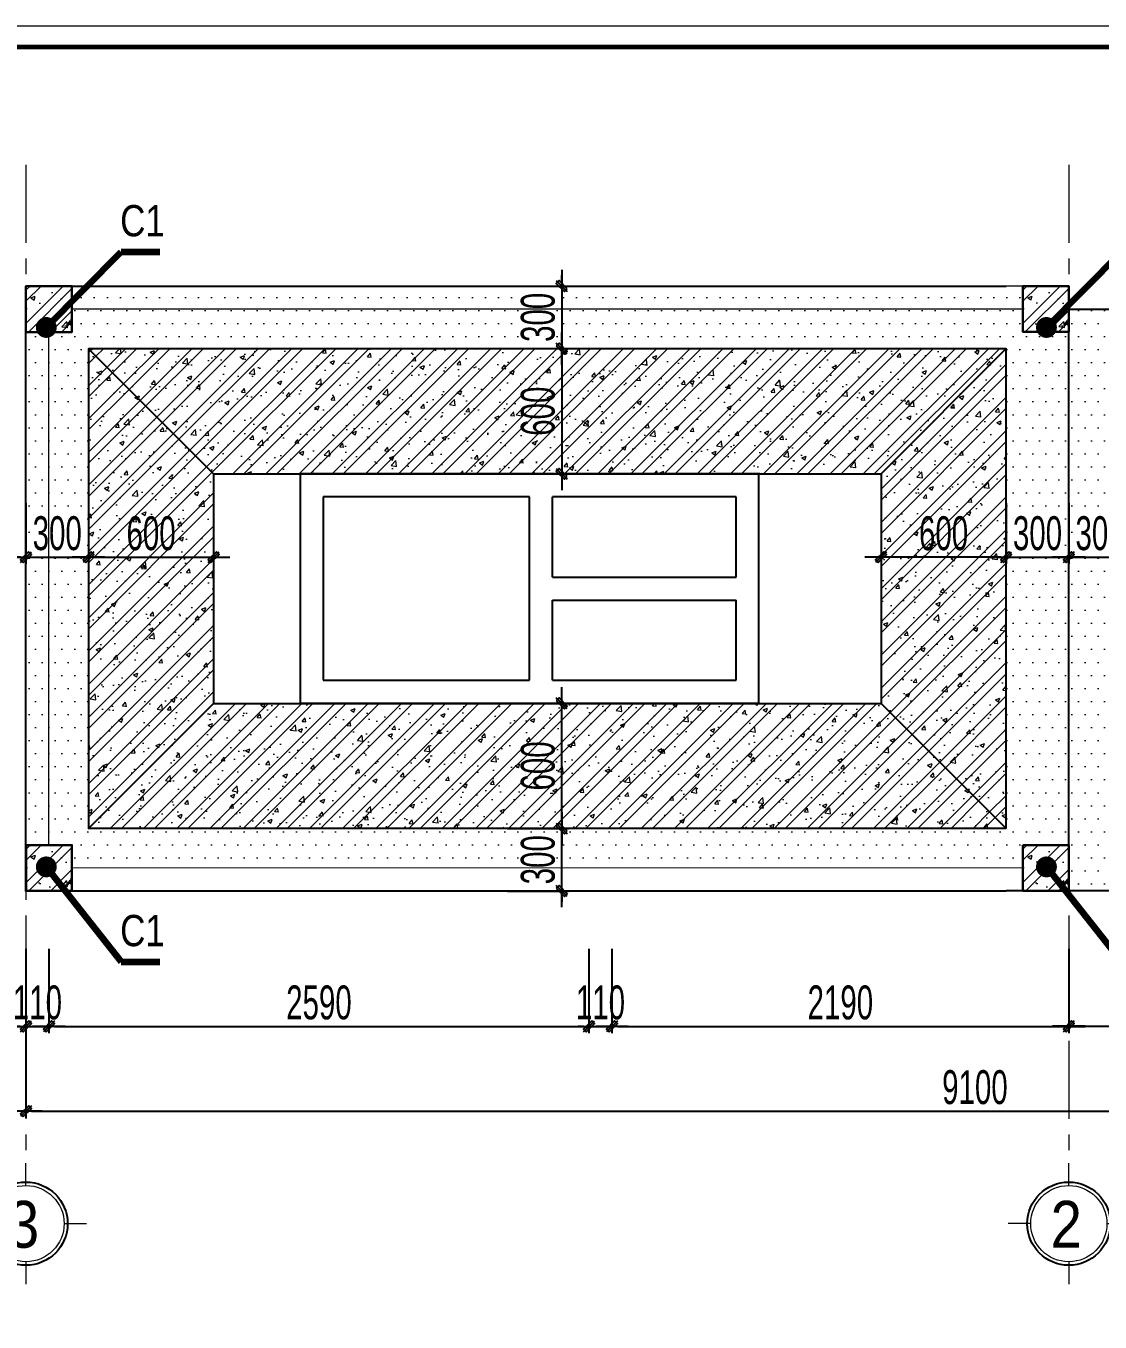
# Model space of a CAD drawing. Header units: millimetres. Extents: x 596422 to 1674380, y -367470 to 58862.
# Drawn here: x 982141 to 987291, y -45851 to -39636 of the extents above; entities that cross this region are included whole.
import ezdxf
from ezdxf.enums import TextEntityAlignment as Align

# ---------------------------------------------------------------- set-up
doc = ezdxf.new("R2010")
doc.units = ezdxf.units.MM
doc.header["$LTSCALE"] = 600
doc.header["$MEASUREMENT"] = 0
doc.linetypes.add('CENTER', pattern=[2, 1.25, -0.25, 0.25, -0.25])
doc.layers.get('0').update_dxf_attribs({"lineweight": 0})
doc.layers.get('Defpoints').update_dxf_attribs({"lineweight": 0})
for name, color, linetype, lineweight in [('EG Dim', 8, 'Continuous', 18), ('ISO', 33, 'Continuous', 15), ('LC Dim', 8, 'Continuous', 18), ('LC Hatch', 252, 'Continuous', 9), ('LC ISO', 153, 'Continuous', 13), ('LC Net dam 1', 30, 'Continuous', 30), ('LC Net thay', 7, 'Continuous', 25), ('LC Text1', 3, 'Continuous', 20), ('LC Text2', 7, 'Continuous', 25), ('truc', 76, 'CENTER', 9)]:
    doc.layers.add(name, color=color, linetype=linetype, lineweight=lineweight)
doc.layers.add('Khungten_LCDI', color=7, linetype='Continuous')
doc.layers.add('Kichthuoc', color=9, linetype='Continuous')
doc.styles.add('HOATBIF', font='hoatbif.shx', dxfattribs={"width": 0.65})
doc.styles.add('Khungten', font='VHAVAN.TTF', dxfattribs={"width": 0.9, "height": 5000})
doc.styles.add('LC 1', font='VHAVANB.TTF')
doc.styles.add('T2', font='VHARIAL.TTF', dxfattribs={"width": 0.8})
doc.styles.add('Title', font='VHAVAN.TTF', dxfattribs={"width": 0.8})
doc.dimstyles.new('1-100', dxfattribs={"dimscale": 300, "dimtxt": 1.2, "dimasz": 0.25, "dimexe": 0.5, "dimexo": 0, "dimgap": 0.3, "dimtad": 1, "dimdec": 0, "dimzin": 0, "dimdsep": 46, "dimtxsty": 'HOATBIF', "dimblk1": 'DOT', "dimblk2": 'DOT', "dimsah": 1, "dimcen": -1, "dimdle": 1, "dimclrd": 256, "dimclre": 256, "dimclrt": 4, "dimadec": 3, "dimazin": 2, "dimtfac": 0.333333, "dimtdec": 0, "dimtix": 1, "dimtmove": 2, "dimatfit": 3, "dimldrblk": 'DOT', "dimfxl": 1, "dimtvp": 0.833333, "dimtolj": 1, "dimtzin": 0, "dimarcsym": 0})
doc.dimstyles.new('1-20', dxfattribs={"dimscale": 100, "dimtxt": 2.5, "dimasz": 0.35, "dimexe": 0.5, "dimexo": 0, "dimgap": 0.8, "dimtad": 1, "dimdec": 0, "dimlfac": 0.2, "dimzin": 0, "dimdsep": 46, "dimtxsty": 'HOATBIF', "dimblk1": 'DOT', "dimblk2": 'DOT', "dimsah": 1, "dimcen": -1, "dimdle": 1, "dimclrd": 256, "dimclre": 256, "dimclrt": 4, "dimadec": 3, "dimazin": 2, "dimtfac": 0.333333, "dimtdec": 0, "dimtix": 1, "dimtmove": 2, "dimatfit": 3, "dimldrblk": 'DOT', "dimfxl": 1, "dimtvp": 0.833333, "dimtolj": 1, "dimtzin": 0, "dimarcsym": 0})
pattern_1 = [(50, (0, 0), (215.178055, -18.82564), [22.5, -247.5]), (355, (0, 0), (-41.6254, 225.65764), [18, -198]), (100.4514, (17.93, -1.57), (173.552815, 206.831863), [19.122057, -210.342634]), (46.1842, (0, 60), (320.172315, -49.655704), [33.75, -371.25]), (96.6356, (26.68, 55.86), (280.39881, 292.23536), [28.68309, -315.5139]), (351.1842, (0, 60), (280.39858, 292.23558), [27, -297]), (21, (30, 45), (179.072116, -120.785667), [22.5, -247.5]), (326, (30, 45), (72.9946, 217.545014), [18, -198]), (71.4514, (44.92, 34.93), (252.06679, 96.75915), [19.122057, -210.342634]), (37.5, (0, 0), (3.6479566, 99.868156), [0, -195.6, 0, -201, 0, -198.75]), (7.5, (0, 0), (78.920861, 118.323514), [0, -114.6, 0, -191.1, 0, -75.75]), (327.5, (-66.9, 0), (160.146731, -6.7664615), [0, -75, 0, -234, 0, -310.5]), (317.5, (-96.9, 0), (174.95585, 30.031495), [0, -97.5, 0, -155.4, 0, -220.5]), (45, (0, 0), (-79.549513, 79.549513), []), (45, (53.03, 0), (-79.549513, 79.549513), [])]

# ---------------------------------------------------------------- blocks, each defined once
blk = doc.blocks.new('TTRUC')
at = {"layer": 'ISO'}
for p, q in [((0, 6.37), (0, 10.13)), ((-6.37, 0), (-10.13, 0)), ((6.37, 0), (10.13, 0)), ((0, -6.37), (0, -10.13))]:
    blk.add_line(p, q, dxfattribs=at)
blk.add_circle((0, 0), 6.37, dxfattribs=at)
at = {"layer": 'Kichthuoc'}
blk.add_circle((0, 0), 6.95, dxfattribs=at)
blk = doc.blocks.new('DOT')
at = {"layer": 'Kichthuoc', "color": 4}
blk.add_line((-1, -1), (1, 1), dxfattribs=at)
at = {"layer": 'Kichthuoc'}
blk.add_line((-3, 0), (3, 0), dxfattribs=at)
at = {"layer": 'Kichthuoc', "color": 4}
blk.add_lwpolyline([(0.5, 1), (-1, -0.5), (-0.5, -1), (1, 0.5)], close=True, dxfattribs=at)
blk = doc.blocks.new('*D786')
at = {"layer": 'Defpoints', "color": 0, "transparency": 16777216}
for p in [(982251.1, -44061.1), (984840.6, -44061.1), (984840.6, -44432.8)]:
    blk.add_point(p, dxfattribs=at)
at = {"layer": 'EG Dim', "lineweight": -2, "transparency": 16777216}
for p, q in [((982251.1, -44061.1), (982251.1, -44465.3)), ((984840.6, -44061.1), (984840.6, -44465.3)), ((982277.1, -44432.8), (984814.6, -44432.8))]:
    blk.add_line(p, q, dxfattribs=at)
at = {"layer": 'EG Dim', "lineweight": -2, "transparency": 16777216, "xscale": 26, "yscale": 26, "zscale": 26, "rotation": 180}
blk.add_blockref('DOT', (982251.1, -44432.8), dxfattribs=at)
at = {"layer": 'EG Dim', "lineweight": -2, "transparency": 16777216, "xscale": 26, "yscale": 26, "zscale": 26}
blk.add_blockref('DOT', (984840.6, -44432.8), dxfattribs=at)
at = {"layer": 'EG Dim', "color": 4, "transparency": 16777216, "insert": (983545.8, -44319.1), "char_height": 162.5, "attachment_point": 5, "style": 'HOATBIF'}
blk.add_mtext('\\A1;2590', dxfattribs=at)
blk = doc.blocks.new('_Dot')
at = {"color": 0, "linetype": 'ByBlock', "lineweight": -2}
blk.add_line((-0.5, 0), (-1, 0), dxfattribs=at)
at = {"color": 0, "linetype": 'ByBlock', "const_width": 0.5}
blk.add_lwpolyline([(-0.25, 0, 1), (0.25, 0, 1)], format="xyb", close=True, dxfattribs=at)
blk = doc.blocks.new('*D788')
at = {"layer": 'Defpoints', "color": 0, "transparency": 16777216}
for p in [(982141.1, -44061.1), (991241.1, -44060.7), (991241.1, -44839.1)]:
    blk.add_point(p, dxfattribs=at)
at = {"layer": 'EG Dim', "lineweight": -2, "transparency": 16777216}
for p, q in [((982141.1, -44061.1), (982141.1, -44871.6)), ((991241.1, -44060.7), (991241.1, -44871.6)), ((982167.1, -44839.1), (991215.1, -44839.1))]:
    blk.add_line(p, q, dxfattribs=at)
at = {"layer": 'EG Dim', "lineweight": -2, "transparency": 16777216, "xscale": 26, "yscale": 26, "zscale": 26, "rotation": 180}
blk.add_blockref('DOT', (982141.1, -44839.1), dxfattribs=at)
at = {"layer": 'EG Dim', "lineweight": -2, "transparency": 16777216, "xscale": 26, "yscale": 26, "zscale": 26}
blk.add_blockref('DOT', (991241.1, -44839.1), dxfattribs=at)
at = {"layer": 'EG Dim', "color": 4, "transparency": 16777216, "insert": (986691.1, -44725.3), "char_height": 162.5, "attachment_point": 5, "style": 'HOATBIF'}
blk.add_mtext('\\A1;9100', dxfattribs=at)
blk = doc.blocks.new('*D792')
at = {"layer": 'Defpoints', "color": 0, "transparency": 16777216}
for p in [(982141.1, -44061.1), (982251.1, -44061.1), (982251.1, -44432.8)]:
    blk.add_point(p, dxfattribs=at)
at = {"layer": 'EG Dim', "lineweight": -2, "transparency": 16777216}
for p, q in [((982141.1, -44061.1), (982141.1, -44465.3)), ((982251.1, -44061.1), (982251.1, -44465.3)), ((982115.1, -44432.8), (982089.1, -44432.8)), ((982141.1, -44432.8), (982251.1, -44432.8)), ((982277.1, -44432.8), (982303.1, -44432.8))]:
    blk.add_line(p, q, dxfattribs=at)
at = {"layer": 'EG Dim', "lineweight": -2, "transparency": 16777216, "xscale": 26, "yscale": 26, "zscale": 26}
blk.add_blockref('DOT', (982141.1, -44432.8), dxfattribs=at)
at = {"layer": 'EG Dim', "lineweight": -2, "transparency": 16777216, "xscale": 26, "yscale": 26, "zscale": 26, "rotation": 180}
blk.add_blockref('DOT', (982251.1, -44432.8), dxfattribs=at)
at = {"layer": 'EG Dim', "color": 4, "transparency": 16777216, "insert": (982196.1, -44319.1), "char_height": 162.5, "attachment_point": 5, "style": 'HOATBIF'}
blk.add_mtext('\\A1;110', dxfattribs=at)
blk = doc.blocks.new('LCDI-new')
at = {"layer": 'Defpoints', "lineweight": 0}
blk.add_lwpolyline([(-1626044.71, 488105.01), (-1626044.71, 488402.01), (-1625624.71, 488402.01), (-1625624.71, 488105.01)], close=True, dxfattribs=at)
at = {"layer": 'Khungten_LCDI', "color": 5, "lineweight": 60}
blk.add_lwpolyline([(-1626032.71, 488107.01), (-1626032.71, 488400.01), (-1625626.71, 488400.01), (-1625626.71, 488107.01)], close=True, dxfattribs=at)
at = {"color": 2, "style": 'Title', "width": 1.824646}
for tag, p, p2 in [('TENBANVE1', (-1625663.58, 488164.65), (-1625629.32, 488164.65)), ('TENBANVE2', (-1625663.58, 488157.89), (-1625629.32, 488157.89))]:
    blk.add_attdef(tag, text='', height=2.5, dxfattribs=at).set_placement(p, p2, align=Align.FIT)
at = {"color": 7, "style": 'Khungten', "width": 0.8}
for tag, p in [('REVISION', (-1625637.72, 488146.05)), ('NGAYHT', (-1625637.25, 488137.42))]:
    blk.add_attdef(tag, text='', height=2, dxfattribs=at).set_placement(p, align=Align.CENTER)
at = {"color": 2, "style": 'Title', "width": 0.7}
blk.add_attdef('SOBANVE', text='', height=2.5, dxfattribs=at).set_placement((-1625637.09, 488114.55), align=Align.CENTER)
blk = doc.blocks.new('*D798')
at = {"layer": 'Defpoints', "color": 0, "transparency": 16777216}
for p in [(984840.6, -44061.1), (984950.6, -44061.1), (984950.6, -44432.8)]:
    blk.add_point(p, dxfattribs=at)
at = {"layer": 'EG Dim', "lineweight": -2, "transparency": 16777216}
for p, q in [((984840.6, -44061.1), (984840.6, -44465.3)), ((984950.6, -44061.1), (984950.6, -44465.3)), ((984814.6, -44432.8), (984788.6, -44432.8)), ((984840.6, -44432.8), (984950.6, -44432.8)), ((984976.6, -44432.8), (985002.6, -44432.8))]:
    blk.add_line(p, q, dxfattribs=at)
at = {"layer": 'EG Dim', "lineweight": -2, "transparency": 16777216, "xscale": 26, "yscale": 26, "zscale": 26}
blk.add_blockref('DOT', (984840.6, -44432.8), dxfattribs=at)
at = {"layer": 'EG Dim', "lineweight": -2, "transparency": 16777216, "xscale": 26, "yscale": 26, "zscale": 26, "rotation": 180}
blk.add_blockref('DOT', (984950.6, -44432.8), dxfattribs=at)
at = {"layer": 'EG Dim', "color": 4, "transparency": 16777216, "insert": (984895.6, -44319.1), "char_height": 162.5, "attachment_point": 5, "style": 'HOATBIF'}
blk.add_mtext('\\A1;110', dxfattribs=at)
blk = doc.blocks.new('*D799')
at = {"layer": 'Defpoints', "color": 0, "transparency": 16777216}
for p in [(984950.6, -44061.1), (987141.1, -44060.7), (987141.1, -44432.8)]:
    blk.add_point(p, dxfattribs=at)
at = {"layer": 'EG Dim', "lineweight": -2, "transparency": 16777216}
for p, q in [((984950.6, -44061.1), (984950.6, -44465.3)), ((987141.1, -44060.7), (987141.1, -44465.3)), ((984976.6, -44432.8), (987115.1, -44432.8))]:
    blk.add_line(p, q, dxfattribs=at)
at = {"layer": 'EG Dim', "lineweight": -2, "transparency": 16777216, "xscale": 26, "yscale": 26, "zscale": 26, "rotation": 180}
blk.add_blockref('DOT', (984950.6, -44432.8), dxfattribs=at)
at = {"layer": 'EG Dim', "lineweight": -2, "transparency": 16777216, "xscale": 26, "yscale": 26, "zscale": 26}
blk.add_blockref('DOT', (987141.1, -44432.8), dxfattribs=at)
at = {"layer": 'EG Dim', "color": 4, "transparency": 16777216, "insert": (986045.8, -44319.1), "char_height": 162.5, "attachment_point": 5, "style": 'HOATBIF'}
blk.add_mtext('\\A1;2190', dxfattribs=at)
blk = doc.blocks.new('*D800')
at = {"layer": 'Defpoints', "color": 0, "transparency": 16777216}
for p in [(987141.1, -44060.8), (988041, -44060.4), (988041, -44432.5)]:
    blk.add_point(p, dxfattribs=at)
at = {"layer": 'EG Dim', "lineweight": -2, "transparency": 16777216}
for p, q in [((987141.1, -44060.8), (987141.1, -44465)), ((988041, -44060.4), (988041, -44465)), ((987167.1, -44432.5), (988015, -44432.5))]:
    blk.add_line(p, q, dxfattribs=at)
at = {"layer": 'EG Dim', "lineweight": -2, "transparency": 16777216, "xscale": 26, "yscale": 26, "zscale": 26, "rotation": 180}
blk.add_blockref('DOT', (987141.1, -44432.5), dxfattribs=at)
at = {"layer": 'EG Dim', "lineweight": -2, "transparency": 16777216, "xscale": 26, "yscale": 26, "zscale": 26}
blk.add_blockref('DOT', (988041, -44432.5), dxfattribs=at)
at = {"layer": 'EG Dim', "color": 4, "transparency": 16777216, "insert": (987591, -44318.7), "char_height": 162.5, "attachment_point": 5, "style": 'HOATBIF'}
blk.add_mtext('\\A1;900', dxfattribs=at)
blk = doc.blocks.new('*D801')
at = {"layer": 'Defpoints', "color": 0, "transparency": 16777216}
for p in [(987141, -41923.7), (987441, -41923.7), (987441, -42182.9)]:
    blk.add_point(p, dxfattribs=at)
at = {"layer": 'EG Dim', "lineweight": -2, "transparency": 16777216}
for p, q in [((987141, -41923.7), (987141, -42215.4)), ((987441, -41923.7), (987441, -42215.4)), ((987115, -42182.9), (987089, -42182.9)), ((987141, -42182.9), (987441, -42182.9)), ((987467, -42182.9), (987493, -42182.9))]:
    blk.add_line(p, q, dxfattribs=at)
at = {"layer": 'EG Dim', "lineweight": -2, "transparency": 16777216, "xscale": 26, "yscale": 26, "zscale": 26}
blk.add_blockref('DOT', (987141, -42182.9), dxfattribs=at)
at = {"layer": 'EG Dim', "lineweight": -2, "transparency": 16777216, "xscale": 26, "yscale": 26, "zscale": 26, "rotation": 180}
blk.add_blockref('DOT', (987441, -42182.9), dxfattribs=at)
at = {"layer": 'EG Dim', "color": 4, "transparency": 16777216, "insert": (987291, -42069.2), "char_height": 162.5, "attachment_point": 5, "style": 'HOATBIF'}
blk.add_mtext('\\A1;300', dxfattribs=at)
blk = doc.blocks.new('bephot')
at = {"layer": 'LC Net thay', "ltscale": 2}
for p, q in [((110, 1190), (110, 310)), ((1100, 1190), (110, 1190)), ((1100, 310), (1100, 1190)), ((1210, 805), (1210, 1190)), ((2090, 1190), (1210, 1190)), ((2090, 805), (2090, 1190)), ((1210, 805), (2090, 805)), ((1210, 310), (1210, 695)), ((1210, 695), (2090, 695)), ((2090, 310), (2090, 695)), ((110, 310), (1100, 310)), ((1210, 310), (2090, 310))]:
    blk.add_line(p, q, dxfattribs=at)
blk.add_lwpolyline([(0, 200), (2200, 200), (2200, 1300), (0, 1300)], close=True, dxfattribs=at)
blk = doc.blocks.new('*D887')
at = {"layer": 'Defpoints', "color": 0, "transparency": 16777216}
for p in [(982441, -41924.2), (983041, -41924.2), (983041, -42183.4)]:
    blk.add_point(p, dxfattribs=at)
at = {"layer": 'EG Dim', "lineweight": -2, "transparency": 16777216}
for p, q in [((982441, -41924.2), (982441, -42215.9)), ((983041, -41924.2), (983041, -42215.9)), ((982467, -42183.4), (983015, -42183.4))]:
    blk.add_line(p, q, dxfattribs=at)
at = {"layer": 'EG Dim', "lineweight": -2, "transparency": 16777216, "xscale": 26, "yscale": 26, "zscale": 26, "rotation": 180}
blk.add_blockref('DOT', (982441, -42183.4), dxfattribs=at)
at = {"layer": 'EG Dim', "lineweight": -2, "transparency": 16777216, "xscale": 26, "yscale": 26, "zscale": 26}
blk.add_blockref('DOT', (983041, -42183.4), dxfattribs=at)
at = {"layer": 'EG Dim', "color": 4, "transparency": 16777216, "insert": (982741, -42069.6), "char_height": 162.5, "attachment_point": 5, "style": 'HOATBIF'}
blk.add_mtext('\\A1;600', dxfattribs=at)
blk = doc.blocks.new('*D888')
at = {"layer": 'Defpoints', "color": 0, "transparency": 16777216}
for p in [(986240.8, -41924.1), (986840.8, -41924.1), (986240.8, -42183.3)]:
    blk.add_point(p, dxfattribs=at)
at = {"layer": 'EG Dim', "lineweight": -2, "transparency": 16777216}
for p, q in [((986240.8, -41924.1), (986240.8, -42215.8)), ((986840.8, -41924.1), (986840.8, -42215.8)), ((986814.8, -42183.3), (986266.8, -42183.3))]:
    blk.add_line(p, q, dxfattribs=at)
at = {"layer": 'EG Dim', "lineweight": -2, "transparency": 16777216, "xscale": 26, "yscale": 26, "zscale": 26, "rotation": 180}
blk.add_blockref('DOT', (986240.8, -42183.3), dxfattribs=at)
at = {"layer": 'EG Dim', "lineweight": -2, "transparency": 16777216, "xscale": 26, "yscale": 26, "zscale": 26}
blk.add_blockref('DOT', (986840.8, -42183.3), dxfattribs=at)
at = {"layer": 'EG Dim', "color": 4, "transparency": 16777216, "insert": (986540.8, -42069.6), "char_height": 162.5, "attachment_point": 5, "style": 'HOATBIF'}
blk.add_mtext('\\A1;600', dxfattribs=at)
blk = doc.blocks.new('*D889')
at = {"layer": 'Defpoints', "color": 0, "transparency": 16777216}
for p in [(984450.5, -42884), (984709.8, -42884), (984450.5, -43484)]:
    blk.add_point(p, dxfattribs=at)
at = {"layer": 'EG Dim', "lineweight": -2, "transparency": 16777216}
for p, q in [((984450.5, -42884), (984742.3, -42884)), ((984709.8, -43458), (984709.8, -42910)), ((984450.5, -43484), (984742.3, -43484))]:
    blk.add_line(p, q, dxfattribs=at)
at = {"layer": 'EG Dim', "lineweight": -2, "transparency": 16777216, "xscale": 26, "yscale": 26, "zscale": 26}
for p, rotation in [((984709.8, -42884), 90), ((984709.8, -43484), 270)]:
    blk.add_blockref('DOT', p, dxfattribs=dict(at, rotation=rotation))
at = {"layer": 'EG Dim', "color": 4, "transparency": 16777216, "insert": (984596, -43184), "char_height": 162.5, "attachment_point": 5, "rotation": 90, "style": 'HOATBIF'}
blk.add_mtext('\\A1;600', dxfattribs=at)
blk = doc.blocks.new('*D890')
at = {"layer": 'Defpoints', "color": 0, "transparency": 16777216}
for p in [(984450.5, -43484), (984709.8, -43484), (984450.5, -43784)]:
    blk.add_point(p, dxfattribs=at)
at = {"layer": 'EG Dim', "lineweight": -2, "transparency": 16777216}
for p, q in [((984709.8, -43458), (984709.8, -43432)), ((984450.5, -43484), (984742.3, -43484)), ((984709.8, -43784), (984709.8, -43484)), ((984450.5, -43784), (984742.3, -43784)), ((984709.8, -43810), (984709.8, -43836))]:
    blk.add_line(p, q, dxfattribs=at)
at = {"layer": 'EG Dim', "lineweight": -2, "transparency": 16777216, "xscale": 26, "yscale": 26, "zscale": 26}
for p, rotation in [((984709.8, -43484), 270), ((984709.8, -43784), 90)]:
    blk.add_blockref('DOT', p, dxfattribs=dict(at, rotation=rotation))
at = {"layer": 'EG Dim', "color": 4, "transparency": 16777216, "insert": (984596, -43634), "char_height": 162.5, "attachment_point": 5, "rotation": 90, "style": 'HOATBIF'}
blk.add_mtext('\\A1;300', dxfattribs=at)
blk = doc.blocks.new('*D891')
at = {"layer": 'Defpoints', "color": 0, "transparency": 16777216}
for p in [(984450.5, -41183.3), (984450.5, -41783.3), (984709.8, -41783.3)]:
    blk.add_point(p, dxfattribs=at)
at = {"layer": 'EG Dim', "lineweight": -2, "transparency": 16777216}
for p, q in [((984450.5, -41183.3), (984742.3, -41183.3)), ((984709.8, -41209.3), (984709.8, -41757.3)), ((984450.5, -41783.3), (984742.3, -41783.3))]:
    blk.add_line(p, q, dxfattribs=at)
at = {"layer": 'EG Dim', "lineweight": -2, "transparency": 16777216, "xscale": 26, "yscale": 26, "zscale": 26}
for p, rotation in [((984709.8, -41183.3), 90), ((984709.8, -41783.3), 270)]:
    blk.add_blockref('DOT', p, dxfattribs=dict(at, rotation=rotation))
at = {"layer": 'EG Dim', "color": 4, "transparency": 16777216, "insert": (984596, -41483.3), "char_height": 162.5, "attachment_point": 5, "rotation": 90, "style": 'HOATBIF'}
blk.add_mtext('\\A1;600', dxfattribs=at)
blk = doc.blocks.new('*D892')
at = {"layer": 'Defpoints', "color": 0, "transparency": 16777216}
for p in [(984450.5, -40883.3), (984450.5, -41183.3), (984709.8, -41183.3)]:
    blk.add_point(p, dxfattribs=at)
at = {"layer": 'EG Dim', "lineweight": -2, "transparency": 16777216}
for p, q in [((984450.5, -40883.3), (984742.3, -40883.3)), ((984709.8, -40857.3), (984709.8, -40831.3)), ((984709.8, -40883.3), (984709.8, -41183.3)), ((984450.5, -41183.3), (984742.3, -41183.3)), ((984709.8, -41209.3), (984709.8, -41235.3))]:
    blk.add_line(p, q, dxfattribs=at)
at = {"layer": 'EG Dim', "lineweight": -2, "transparency": 16777216, "xscale": 26, "yscale": 26, "zscale": 26}
for p, rotation in [((984709.8, -40883.3), 270), ((984709.8, -41183.3), 90)]:
    blk.add_blockref('DOT', p, dxfattribs=dict(at, rotation=rotation))
at = {"layer": 'EG Dim', "color": 4, "transparency": 16777216, "insert": (984596, -41033.3), "char_height": 162.5, "attachment_point": 5, "rotation": 90, "style": 'HOATBIF'}
blk.add_mtext('\\A1;300', dxfattribs=at)
blk = doc.blocks.new('*D893')
at = {"layer": 'Defpoints', "color": 0, "transparency": 16777216}
for p in [(986841, -41923.7), (987141, -41923.7), (987141, -42182.9)]:
    blk.add_point(p, dxfattribs=at)
at = {"layer": 'EG Dim', "lineweight": -2, "transparency": 16777216}
for p, q in [((986841, -41923.7), (986841, -42215.4)), ((987141, -41923.7), (987141, -42215.4)), ((986815, -42182.9), (986789, -42182.9)), ((986841, -42182.9), (987141, -42182.9)), ((987167, -42182.9), (987193, -42182.9))]:
    blk.add_line(p, q, dxfattribs=at)
at = {"layer": 'EG Dim', "lineweight": -2, "transparency": 16777216, "xscale": 26, "yscale": 26, "zscale": 26}
blk.add_blockref('DOT', (986841, -42182.9), dxfattribs=at)
at = {"layer": 'EG Dim', "lineweight": -2, "transparency": 16777216, "xscale": 26, "yscale": 26, "zscale": 26, "rotation": 180}
blk.add_blockref('DOT', (987141, -42182.9), dxfattribs=at)
at = {"layer": 'EG Dim', "color": 4, "transparency": 16777216, "insert": (986991, -42069.2), "char_height": 162.5, "attachment_point": 5, "style": 'HOATBIF'}
blk.add_mtext('\\A1;300', dxfattribs=at)
blk = doc.blocks.new('*D894')
at = {"layer": 'Defpoints', "color": 0, "transparency": 16777216}
for p in [(982141, -41923.7), (982441, -41923.7), (982441, -42182.9)]:
    blk.add_point(p, dxfattribs=at)
at = {"layer": 'EG Dim', "lineweight": -2, "transparency": 16777216}
for p, q in [((982141, -41923.7), (982141, -42215.4)), ((982441, -41923.7), (982441, -42215.4)), ((982115, -42182.9), (982089, -42182.9)), ((982141, -42182.9), (982441, -42182.9)), ((982467, -42182.9), (982493, -42182.9))]:
    blk.add_line(p, q, dxfattribs=at)
at = {"layer": 'EG Dim', "lineweight": -2, "transparency": 16777216, "xscale": 26, "yscale": 26, "zscale": 26}
blk.add_blockref('DOT', (982141, -42182.9), dxfattribs=at)
at = {"layer": 'EG Dim', "lineweight": -2, "transparency": 16777216, "xscale": 26, "yscale": 26, "zscale": 26, "rotation": 180}
blk.add_blockref('DOT', (982441, -42182.9), dxfattribs=at)
at = {"layer": 'EG Dim', "color": 4, "transparency": 16777216, "insert": (982291, -42069.2), "char_height": 162.5, "attachment_point": 5, "style": 'HOATBIF'}
blk.add_mtext('\\A1;300', dxfattribs=at)

msp = doc.modelspace()

# ---------------------------------------------------------------- hatches: boundary and pattern name
at = {"layer": 'LC Hatch'}
h = msp.add_hatch(dxfattribs=at)
h.set_pattern_fill('DOTS', color=256, scale=1000)
h.paths.add_polyline_path([(986920.8, -40883.3), (982360.8, -40883.7), (982360.8, -41103.7), (982141, -41103.7), (982141, -41783.7), (982141, -43563.7), (982361, -43563.7), (982361, -43673.7), (986921, -43673.3), (986921, -43563.7), (987141, -43563.7), (987141, -41103.3), (986920.8, -41103.3)])
h.paths.add_polyline_path([(986841, -43483.8), (986841, -43483.8), (982441, -43484.2), (982441, -41183.6), (986840.6, -41183.5), (986840.8, -41183.3)], flags=16)
h.paths.add_polyline_path([(986240.8, -42884.1), (983041, -42884.2), (983041, -41783.7), (986240.8, -41783.4)], flags=0)
h = msp.add_hatch(dxfattribs=at)
h.set_pattern_fill('BTCT', color=256, scale=30, style=0)
h.set_pattern_definition([(50, (317844.81, -34438.01), (215.178055, -18.82564), [22.5, -247.5]), (355, (317844.81, -34438.01), (-41.6254, 225.65764), [18, -198]), (100.4514, (317862.74, -34439.58), (173.552815, 206.83186), [19.12206, -210.342634]), (46.1842, (317844.81, -34378.01), (320.17231, -49.6557), [33.75, -371.25]), (96.6356, (317871.5, -34382.15), (280.39881, 292.23536), [28.68309, -315.5139]), (351.1842, (317844.8, -34378), (280.39858, 292.23558), [27, -297]), (21, (317874.81, -34393.01), (179.072116, -120.785667), [22.5, -247.5]), (326, (317874.81, -34393.01), (72.9946, 217.54501), [18, -198]), (71.4514, (317889.74, -34403.08), (252.06679, 96.75915), [19.12206, -210.342634]), (37.5, (317844.81, -34438.014), (3.647957, 99.868156), [0, -195.6, 0, -201, 0, -198.75]), (7.5, (317844.81, -34438.01), (78.920861, 118.323514), [0, -114.6, 0, -191.1, 0, -75.75]), (327.5, (317777.91, -34438.01), (160.146731, -6.766462), [0, -75, 0, -234, 0, -310.5]), (317.5, (317747.91, -34438.01), (174.95585, 30.031495), [0, -97.5, 0, -155.4, 0, -220.5]), (45, (317844.81, -34438.01), (-79.549513, 79.549513), []), (45, (317897.85, -34438.01), (-79.549513, 79.549513), [])])
h.paths.add_polyline_path([(982361, -41103.7), (982361, -40883.9), (982141, -40883.9), (982141, -41103.9)])
h = msp.add_hatch(dxfattribs=at)
h.set_pattern_fill('BTCT', color=256, scale=30, style=0)
h.set_pattern_definition([(50, (317844.81, -34438.01), (215.178055, -18.82564), [22.5, -247.5]), (355, (317844.81, -34438.01), (-41.6254, 225.65764), [18, -198]), (100.4514, (317862.74, -34439.58), (173.552815, 206.83186), [19.12206, -210.342634]), (46.1842, (317844.81, -34378.01), (320.17231, -49.6557), [33.75, -371.25]), (96.6356, (317871.5, -34382.15), (280.39881, 292.23536), [28.68309, -315.5139]), (351.1842, (317844.8, -34378), (280.39858, 292.23558), [27, -297]), (21, (317874.81, -34393.01), (179.072116, -120.785667), [22.5, -247.5]), (326, (317874.81, -34393.01), (72.9946, 217.54501), [18, -198]), (71.4514, (317889.74, -34403.08), (252.06679, 96.75915), [19.12206, -210.342634]), (37.5, (317844.81, -34438.014), (3.647957, 99.868156), [0, -195.6, 0, -201, 0, -198.75]), (7.5, (317844.81, -34438.01), (78.920861, 118.323514), [0, -114.6, 0, -191.1, 0, -75.75]), (327.5, (317777.91, -34438.01), (160.146731, -6.766462), [0, -75, 0, -234, 0, -310.5]), (317.5, (317747.91, -34438.01), (174.95585, 30.031495), [0, -97.5, 0, -155.4, 0, -220.5]), (45, (317844.81, -34438.01), (-79.549513, 79.549513), []), (45, (317897.85, -34438.01), (-79.549513, 79.549513), [])])
h.paths.add_polyline_path([(982361, -41103.7), (982361, -40883.9), (982141, -40883.9), (982141, -41103.9)])
h = msp.add_hatch(dxfattribs=at)
h.set_pattern_fill('BTCT', color=256, scale=30, style=0)
h.set_pattern_definition([(50, (322624.82, -34437.58), (215.178055, -18.82564), [22.5, -247.5]), (355, (322624.82, -34437.58), (-41.6254, 225.65764), [18, -198]), (100.4514, (322642.75, -34439.15), (173.552815, 206.83186), [19.12206, -210.342634]), (46.1842, (322624.82, -34377.58), (320.17231, -49.6557), [33.75, -371.25]), (96.6356, (322651.5, -34381.72), (280.39881, 292.23536), [28.68309, -315.5139]), (351.1842, (322624.8, -34377.58), (280.39858, 292.23558), [27, -297]), (21, (322654.82, -34392.58), (179.072116, -120.785667), [22.5, -247.5]), (326, (322654.82, -34392.58), (72.9946, 217.54501), [18, -198]), (71.4514, (322669.74, -34402.65), (252.06679, 96.75915), [19.12206, -210.342634]), (37.5, (322624.816, -34437.58), (3.647957, 99.868156), [0, -195.6, 0, -201, 0, -198.75]), (7.5, (322624.82, -34437.58), (78.920861, 118.323514), [0, -114.6, 0, -191.1, 0, -75.75]), (327.5, (322557.916, -34437.58), (160.146731, -6.766462), [0, -75, 0, -234, 0, -310.5]), (317.5, (322527.92, -34437.58), (174.95585, 30.031495), [0, -97.5, 0, -155.4, 0, -220.5]), (45, (322624.82, -34437.58), (-79.549513, 79.549513), []), (45, (322677.85, -34437.58), (-79.549513, 79.549513), [])])
h.paths.add_polyline_path([(987141, -41103.3), (987141, -40883.5), (986921, -40883.5), (986921, -41103.5)])
h = msp.add_hatch(dxfattribs=at)
h.set_pattern_fill('BTCT', color=256, scale=30, style=0)
h.set_pattern_definition([(50, (322624.82, -34437.58), (215.178055, -18.82564), [22.5, -247.5]), (355, (322624.82, -34437.58), (-41.6254, 225.65764), [18, -198]), (100.4514, (322642.75, -34439.15), (173.552815, 206.83186), [19.12206, -210.342634]), (46.1842, (322624.82, -34377.58), (320.17231, -49.6557), [33.75, -371.25]), (96.6356, (322651.5, -34381.72), (280.39881, 292.23536), [28.68309, -315.5139]), (351.1842, (322624.8, -34377.58), (280.39858, 292.23558), [27, -297]), (21, (322654.82, -34392.58), (179.072116, -120.785667), [22.5, -247.5]), (326, (322654.82, -34392.58), (72.9946, 217.54501), [18, -198]), (71.4514, (322669.74, -34402.65), (252.06679, 96.75915), [19.12206, -210.342634]), (37.5, (322624.816, -34437.58), (3.647957, 99.868156), [0, -195.6, 0, -201, 0, -198.75]), (7.5, (322624.82, -34437.58), (78.920861, 118.323514), [0, -114.6, 0, -191.1, 0, -75.75]), (327.5, (322557.916, -34437.58), (160.146731, -6.766462), [0, -75, 0, -234, 0, -310.5]), (317.5, (322527.92, -34437.58), (174.95585, 30.031495), [0, -97.5, 0, -155.4, 0, -220.5]), (45, (322624.82, -34437.58), (-79.549513, 79.549513), []), (45, (322677.85, -34437.58), (-79.549513, 79.549513), [])])
h.paths.add_polyline_path([(987141, -41103.3), (987141, -40883.5), (986921, -40883.5), (986921, -41103.5)])
h = msp.add_hatch(dxfattribs=at)
h.set_pattern_fill('DOTS', color=256, scale=1000)
h.paths.add_polyline_path([(991241, -40992.9), (988141, -40993.3), (987441, -40993.3), (987141, -40993.3), (987141, -43563.7), (987141, -43563.7), (987141, -43783.3), (991241, -43783.3), (991241, -43563.7)])
h.paths.add_polyline_path([(987441, -41212.9), (990941, -41212.9), (990941, -43563.7), (987441, -43563.7)], flags=16)
h.paths.add_polyline_path([(988041, -41812.9), (990341, -41812.9), (990341, -42963.7), (988041, -42963.7)], flags=0)
h = msp.add_hatch(dxfattribs=at)
h.set_pattern_fill('BTCT', color=256, scale=30, style=0)
h.set_pattern_definition(pattern_1)
h.paths.add_polyline_path([(986840.6, -41183.5), (982441, -41183.6), (982441, -41183.7), (983041, -41783.7), (986241, -41783.4)])
h = msp.add_hatch(dxfattribs=at)
h.set_pattern_fill('BTCT', color=256, scale=30, style=0)
h.set_pattern_definition(pattern_1)
h.paths.add_polyline_path([(983041, -41783.7), (982441, -41183.7), (982441, -43484.2), (983041, -42884.2)])
h = msp.add_hatch(dxfattribs=at)
h.set_pattern_fill('BTCT', color=256, scale=30, style=0)
h.set_pattern_definition(pattern_1)
h.paths.add_polyline_path([(986840.8, -41183.5), (986840.6, -41183.5), (986240.8, -41783.6), (986240.8, -42884.1), (986841, -43483.8)])
h = msp.add_hatch(dxfattribs=at)
h.set_pattern_fill('BTCT', color=256, scale=30, style=0)
h.set_pattern_definition(pattern_1)
h.paths.add_polyline_path([(986240.8, -42884.1), (983041, -42884.2), (982441, -43484.2), (986841, -43483.8), (986841, -43483.8)])
h = msp.add_hatch(dxfattribs=at)
h.set_pattern_fill('BTCT', color=256, scale=30, style=0)
h.set_pattern_definition([(50, (317845.06, -37118.02), (215.178055, -18.82564), [22.5, -247.5]), (355, (317845.06, -37118.02), (-41.6254, 225.65764), [18, -198]), (100.4514, (317863, -37119.6), (173.552815, 206.83186), [19.12206, -210.342634]), (46.1842, (317845.06, -37058.02), (320.17231, -49.6557), [33.75, -371.25]), (96.6356, (317871.74, -37062.16), (280.39881, 292.23536), [28.68309, -315.5139]), (351.1842, (317845.06, -37058.02), (280.39858, 292.23558), [27, -297]), (21, (317875.06, -37073.02), (179.072116, -120.785667), [22.5, -247.5]), (326, (317875.06, -37073.02), (72.9946, 217.54501), [18, -198]), (71.4514, (317889.98, -37083.09), (252.06679, 96.75915), [19.12206, -210.342634]), (37.5, (317845.06, -37118.024), (3.647957, 99.868156), [0, -195.6, 0, -201, 0, -198.75]), (7.5, (317845.06, -37118.02), (78.920861, 118.323514), [0, -114.6, 0, -191.1, 0, -75.75]), (327.5, (317778.16, -37118.02), (160.146731, -6.766462), [0, -75, 0, -234, 0, -310.5]), (317.5, (317748.16, -37118.02), (174.95585, 30.031495), [0, -97.5, 0, -155.4, 0, -220.5]), (45, (317845.06, -37118.02), (-79.549513, 79.549513), []), (45, (317898.1, -37118.02), (-79.549513, 79.549513), [])])
h.paths.add_polyline_path([(982361.3, -43783.7), (982361.3, -43563.9), (982141.3, -43563.9), (982141.3, -43783.9)])
h = msp.add_hatch(dxfattribs=at)
h.set_pattern_fill('BTCT', color=256, scale=30, style=0)
h.set_pattern_definition([(50, (317845.06, -37118.02), (215.178055, -18.82564), [22.5, -247.5]), (355, (317845.06, -37118.02), (-41.6254, 225.65764), [18, -198]), (100.4514, (317863, -37119.6), (173.552815, 206.83186), [19.12206, -210.342634]), (46.1842, (317845.06, -37058.02), (320.17231, -49.6557), [33.75, -371.25]), (96.6356, (317871.74, -37062.16), (280.39881, 292.23536), [28.68309, -315.5139]), (351.1842, (317845.06, -37058.02), (280.39858, 292.23558), [27, -297]), (21, (317875.06, -37073.02), (179.072116, -120.785667), [22.5, -247.5]), (326, (317875.06, -37073.02), (72.9946, 217.54501), [18, -198]), (71.4514, (317889.98, -37083.09), (252.06679, 96.75915), [19.12206, -210.342634]), (37.5, (317845.06, -37118.024), (3.647957, 99.868156), [0, -195.6, 0, -201, 0, -198.75]), (7.5, (317845.06, -37118.02), (78.920861, 118.323514), [0, -114.6, 0, -191.1, 0, -75.75]), (327.5, (317778.16, -37118.02), (160.146731, -6.766462), [0, -75, 0, -234, 0, -310.5]), (317.5, (317748.16, -37118.02), (174.95585, 30.031495), [0, -97.5, 0, -155.4, 0, -220.5]), (45, (317845.06, -37118.02), (-79.549513, 79.549513), []), (45, (317898.1, -37118.02), (-79.549513, 79.549513), [])])
h.paths.add_polyline_path([(982361.3, -43783.7), (982361.3, -43563.9), (982141.3, -43563.9), (982141.3, -43783.9)])
h = msp.add_hatch(dxfattribs=at)
h.set_pattern_fill('BTCT', color=256, scale=30, style=0)
h.set_pattern_definition([(50, (322625.05, -37118.01), (215.178055, -18.82564), [22.5, -247.5]), (355, (322625.05, -37118.01), (-41.6254, 225.65764), [18, -198]), (100.4514, (322642.98, -37119.58), (173.552815, 206.83186), [19.12206, -210.342634]), (46.1842, (322625.05, -37058.01), (320.17231, -49.6557), [33.75, -371.25]), (96.6356, (322651.73, -37062.15), (280.39881, 292.23536), [28.68309, -315.5139]), (351.1842, (322625.05, -37058), (280.39858, 292.23558), [27, -297]), (21, (322655.05, -37073.01), (179.072116, -120.785667), [22.5, -247.5]), (326, (322655.05, -37073.01), (72.9946, 217.54501), [18, -198]), (71.4514, (322669.98, -37083.08), (252.06679, 96.75915), [19.12206, -210.342634]), (37.5, (322625.05, -37118.014), (3.647957, 99.868156), [0, -195.6, 0, -201, 0, -198.75]), (7.5, (322625.05, -37118.01), (78.920861, 118.323514), [0, -114.6, 0, -191.1, 0, -75.75]), (327.5, (322558.15, -37118.01), (160.146731, -6.766462), [0, -75, 0, -234, 0, -310.5]), (317.5, (322528.15, -37118.01), (174.95585, 30.031495), [0, -97.5, 0, -155.4, 0, -220.5]), (45, (322625.05, -37118.01), (-79.549513, 79.549513), []), (45, (322678.09, -37118.01), (-79.549513, 79.549513), [])])
h.paths.add_polyline_path([(987141.3, -43783.7), (987141.3, -43563.9), (986921.3, -43563.9), (986921.3, -43783.9)])
h = msp.add_hatch(dxfattribs=at)
h.set_pattern_fill('BTCT', color=256, scale=30, style=0)
h.set_pattern_definition([(50, (322625.05, -37118.01), (215.178055, -18.82564), [22.5, -247.5]), (355, (322625.05, -37118.01), (-41.6254, 225.65764), [18, -198]), (100.4514, (322642.98, -37119.58), (173.552815, 206.83186), [19.12206, -210.342634]), (46.1842, (322625.05, -37058.01), (320.17231, -49.6557), [33.75, -371.25]), (96.6356, (322651.73, -37062.15), (280.39881, 292.23536), [28.68309, -315.5139]), (351.1842, (322625.05, -37058), (280.39858, 292.23558), [27, -297]), (21, (322655.05, -37073.01), (179.072116, -120.785667), [22.5, -247.5]), (326, (322655.05, -37073.01), (72.9946, 217.54501), [18, -198]), (71.4514, (322669.98, -37083.08), (252.06679, 96.75915), [19.12206, -210.342634]), (37.5, (322625.05, -37118.014), (3.647957, 99.868156), [0, -195.6, 0, -201, 0, -198.75]), (7.5, (322625.05, -37118.01), (78.920861, 118.323514), [0, -114.6, 0, -191.1, 0, -75.75]), (327.5, (322558.15, -37118.01), (160.146731, -6.766462), [0, -75, 0, -234, 0, -310.5]), (317.5, (322528.15, -37118.01), (174.95585, 30.031495), [0, -97.5, 0, -155.4, 0, -220.5]), (45, (322625.05, -37118.01), (-79.549513, 79.549513), []), (45, (322678.09, -37118.01), (-79.549513, 79.549513), [])])
h.paths.add_polyline_path([(987141.3, -43783.7), (987141.3, -43563.9), (986921.3, -43563.9), (986921.3, -43783.9)])

# ---------------------------------------------------------------- linework, layer by layer
for p, q in [((987140.8, -40883.3), (982140.8, -40883.7)), ((986920.8, -40993.3), (982360.8, -40993.7)), ((987140.8, -40993.3), (987140.8, -40993.3)), ((982140.9, -41783.7), (982140.9, -41103.7)), ((982250.9, -41783.7), (982250.8, -41103.7)), ((982141.1, -43783.7), (982140.9, -41783.7)), ((982251, -43563.7), (982250.9, -41783.7)), ((982251, -43673.7), (982251, -43673.6)), ((986921, -43673.3), (982361, -43673.7)), ((987141, -43783.7), (982141.1, -43783.7))]:
    msp.add_line(p, q, dxfattribs=at)
for points in [[(982140.8, -40883.7), (982360.8, -40883.7), (982360.8, -41103.7), (982140.8, -41103.7), (982140.8, -40883.7)], [(986920.8, -40883.3), (987140.8, -40883.3), (987140.8, -41103.3), (986920.8, -41103.3), (986920.8, -40883.3)], [(986920.8, -40883.3), (986920.8, -40883.3)], [(982141, -43563.7), (982361, -43563.7), (982361, -43783.7), (982141, -43783.7), (982141, -43563.7)], [(986921, -43563.7), (987141, -43563.7), (987141, -43783.7), (986921, -43783.7), (986921, -43563.7)]]:
    msp.add_lwpolyline(points, dxfattribs=at)
at = {"layer": 'LC Net dam 1'}
for points in [[(982141, -40883.7), (982361, -40883.7), (982361, -41103.7), (982141, -41103.7)], [(982141, -40883.7), (982361, -40883.7), (982361, -41103.7), (982141, -41103.7)], [(986921, -40883.3), (987141, -40883.3), (987141, -41103.3), (986921, -41103.3)], [(982141.3, -43563.7), (982361.3, -43563.7), (982361.3, -43783.7), (982141.3, -43783.7)], [(986921.3, -43563.7), (987141.3, -43563.7), (987141.3, -43783.7), (986921.3, -43783.7)]]:
    msp.add_lwpolyline(points, close=True, dxfattribs=at)
at = {"layer": 'LC Net thay'}
for p, q in [((982441, -41183.7), (983041, -41783.7)), ((986240.8, -41783.6), (986840.8, -41183.4)), ((983041, -41783.7), (983041, -42884.2)), ((986240.8, -41783.6), (986240.8, -42884.1)), ((983041, -42884.2), (982441, -43484.2)), ((983041, -42884.2), (986240.8, -42884.1)), ((986240.8, -42884.1), (986841, -43483.8))]:
    msp.add_line(p, q, dxfattribs=at)
for points in [[(986841, -43783.8), (982441, -43784.2), (982141, -43784.2), (982141, -40883.8), (986840.8, -40883.4)], [(987441, -43783.3), (987441, -43783.7), (987141, -43783.7), (987141, -40993.3), (987441, -40993.3)], [(986841, -43483.8), (986840.8, -41183.5), (982441, -41183.6), (982441, -43484.2)], [(983041, -41783.7), (986241, -41783.4)], [(986841, -43483.8), (982441, -43484.2), (982441, -43484.2), (982441, -43484.2), (982441, -43484.2)], [(991021, -43563.7), (991241, -43563.7), (991241, -43783.3), (987141, -43783.3), (987141, -43563.7), (987141.3, -43563.7)], [(987141, -43783.3), (987141, -43783.7), (986841, -43783.7)]]:
    msp.add_lwpolyline(points, dxfattribs=at)
at = {"layer": 'truc', "ltscale": 0.5}
for p, q in [((982140.7, -40301.6), (982141.2, -45088.1)), ((987140.7, -40301.6), (987141.2, -45088.1))]:
    msp.add_line(p, q, dxfattribs=at)

# ---------------------------------------------------------------- block references
at = {"layer": 'Kichthuoc', "xscale": 50.00000000005321, "yscale": 50.00000000005321, "zscale": 50.00000000005321}
msp.add_blockref('LCDI-new', (82279680.2, -24459736.4), dxfattribs=at)
at = {"layer": 'LC Hatch'}
msp.add_blockref('bephot', (983455.5, -43083.6), dxfattribs=at)
at = {"layer": 'LC ISO', "xscale": 28.69141044115101, "yscale": 28.69141044115101, "zscale": 28.69141044115101}
for p in [(982141.2, -45378.8), (987141.2, -45378.8)]:
    msp.add_blockref('TTRUC', p, dxfattribs=at)

# ---------------------------------------------------------------- texts
at = {"layer": 'LC Text1', "ltscale": 0.2, "style": 'LC 1', "width": 0.9}
for s, p in [('3', (982129.1, -45561.6)), ('2', (987129.1, -45561.6))]:
    msp.add_text(s, height=224.7, dxfattribs=at).set_placement(p, align=Align.BOTTOM_CENTER)
at = {"layer": 'LC Text2', "style": 'T2', "width": 0.8}
for p in [(982592.7, -40644.8), (982592.7, -44048.5)]:
    msp.add_text('c1', height=150, dxfattribs=at).set_placement(p)

# ---------------------------------------------------------------- dimensions: what is measured, and where the dimension line sits
at = {"layer": 'EG Dim'}
for base, p1, p2, angle, picture, middle in [((984709.8, -41183.3), (984450.5, -40883.3), (984450.5, -41183.3), 270, '*D892', (984596, -41033.3)), ((984709.8, -41783.3), (984450.5, -41183.3), (984450.5, -41783.3), 270, '*D891', (984596, -41483.3)), ((986240.8, -42183.3), (986840.8, -41924.1), (986240.8, -41924.1), 180, '*D888', (986540.8, -42069.6)), ((984709.8, -42884), (984450.5, -43484), (984450.5, -42884), 90, '*D889', (984596, -43184)), ((984709.8, -43484), (984450.5, -43784), (984450.5, -43484), 90, '*D890', (984596, -43634))]:
    dim = msp.add_linear_dim(base=base, p1=p1, p2=p2, angle=angle, dimstyle='1-100', override={"dimscale": 65, "dimtxt": 2.5, "dimasz": 0.4, "dimgap": 0.5}, dxfattribs=at)
    dim.commit()
    dim.dimension.update_dxf_attribs({"geometry": picture, "text_midpoint": middle})
for base, p1, p2, picture, middle in [((982441, -42182.9), (982141, -41923.7), (982441, -41923.7), '*D894', (982291, -42069.2)), ((983041, -42183.4), (982441, -41924.2), (983041, -41924.2), '*D887', (982741, -42069.6)), ((987141, -42182.9), (986841, -41923.7), (987141, -41923.7), '*D893', (986991, -42069.2)), ((987441, -42182.9), (987141, -41923.7), (987441, -41923.7), '*D801', (987291, -42069.2)), ((982251.1, -44432.8), (982141.1, -44061.1), (982251.1, -44061.1), '*D792', (982196.1, -44319.1)), ((991241.1, -44839.1), (982141.1, -44061.1), (991241.1, -44060.7), '*D788', (986691.1, -44725.3)), ((984840.6034, -44432.8261), (982251.0848, -44061.1398), (984840.6034, -44061.1398), '*D786', (983545.8441, -44319.0761)), ((984950.6, -44432.8), (984840.6, -44061.1), (984950.6, -44061.1), '*D798', (984895.6, -44319.1)), ((987141.0847, -44432.8261), (984950.6034, -44061.1398), (987141.0847, -44060.6961), '*D799', (986045.8441, -44319.0761)), ((988041, -44432.5), (987141.1, -44060.8), (988041, -44060.4), '*D800', (987591, -44318.7))]:
    dim = msp.add_linear_dim(base=base, p1=p1, p2=p2, dimstyle='1-100', override={"dimscale": 65, "dimtxt": 2.5, "dimasz": 0.4, "dimgap": 0.5}, dxfattribs=at)
    dim.commit()
    dim.dimension.update_dxf_attribs({"geometry": picture, "text_midpoint": middle})

# ---------------------------------------------------------------- leaders
at = {"layer": 'LC Dim', "ltscale": 2}
for points in [[(982238.5, -41081.7), (982598.2, -40719.8), (982783.7, -40719.8)], [(987033.9, -41081.7), (987393.7, -40719.8), (987579.1, -40719.8)], [(982238.5, -43668.2), (982598.2, -44123.5), (982783.7, -44123.5)], [(987033.9, -43668.2), (987393.7, -44123.5), (987579.1, -44123.5)]]:
    msp.add_leader(points, dimstyle='1-20', override={"dimasz": 1, "dimlwd": 65535}, dxfattribs=at)

doc.saveas('drawing.dxf')
